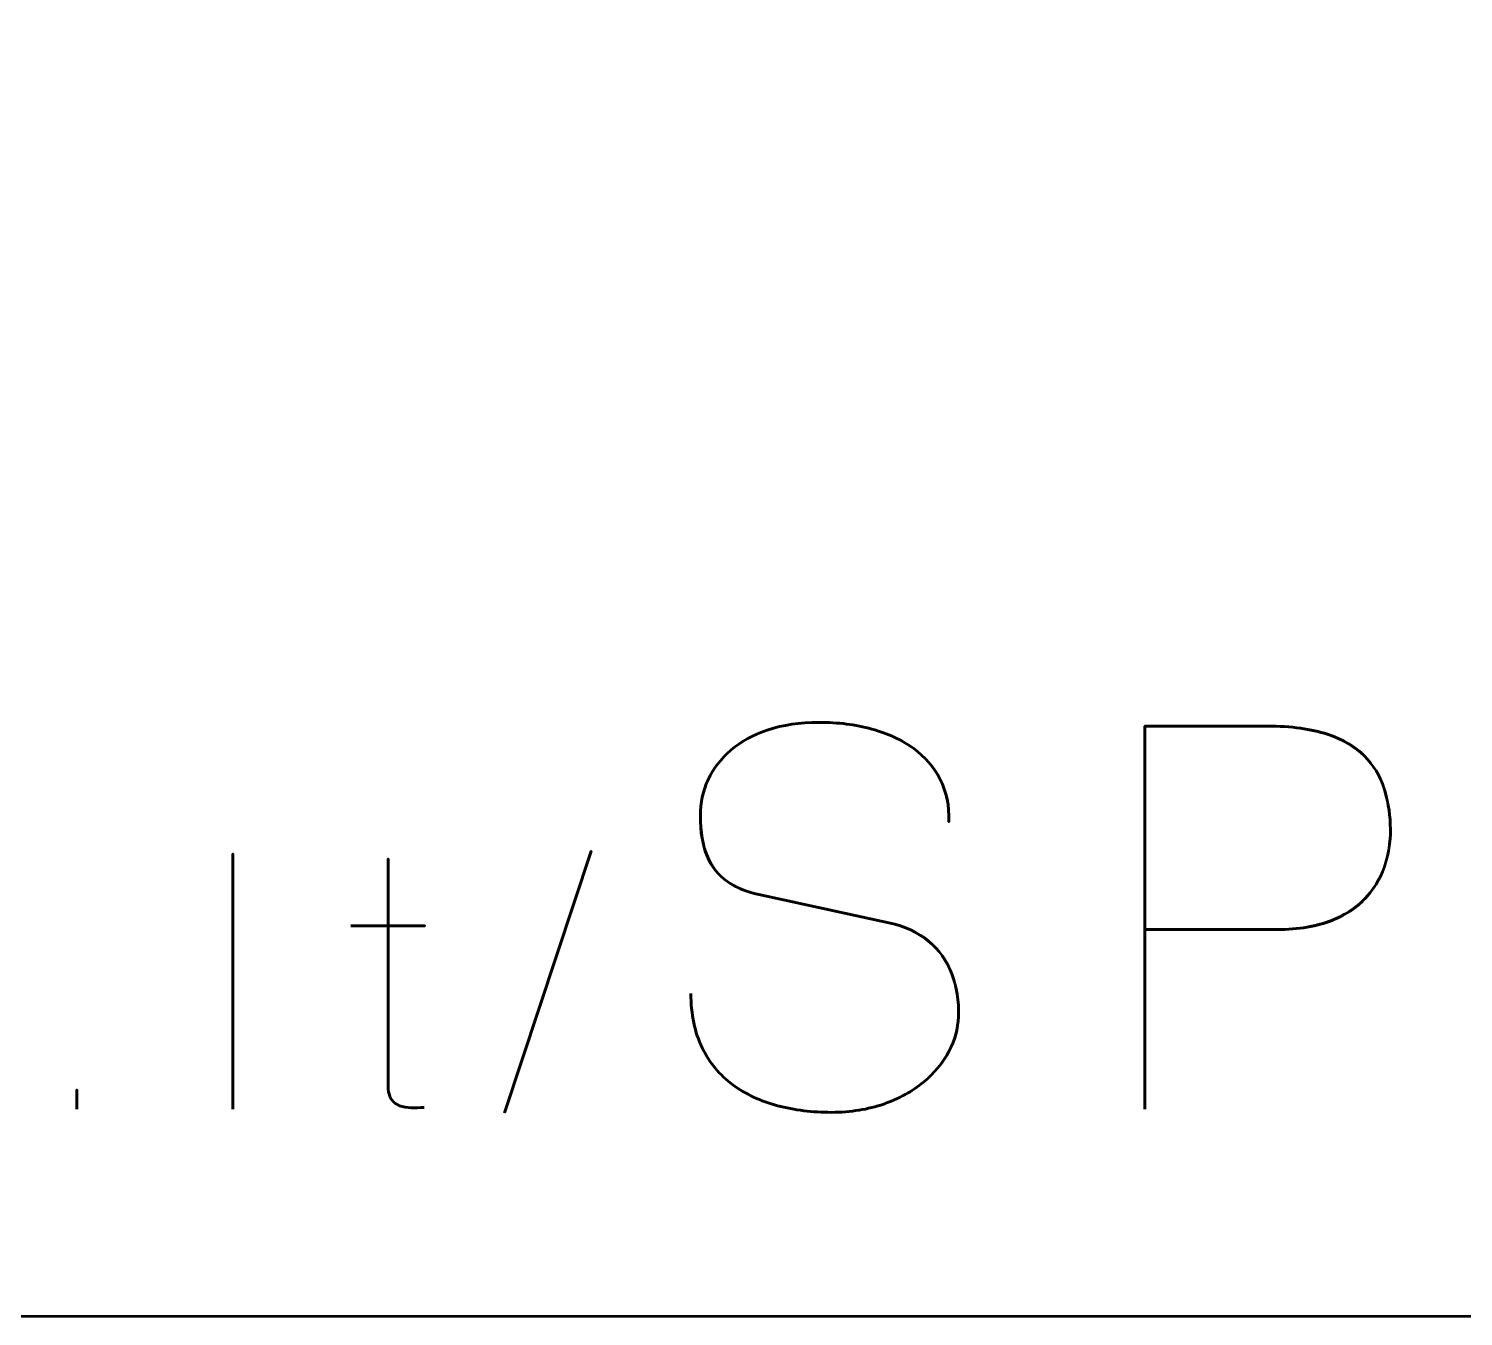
# Model space of a CAD drawing. Header units: centimetres. Extents: x -17.9 to -3.1, y -25.3 to -4.3.
# Drawn here: x -7.674 to -5.387, y -25.35 to -23.298 of the extents above; entities that cross this region are included whole.
import ezdxf

# ---------------------------------------------------------------- set-up
doc = ezdxf.new("R2010")
doc.units = ezdxf.units.CM
doc.header["$MEASUREMENT"] = 0
doc.layers.add('Layer 1', color=7, linetype='Continuous')

msp = doc.modelspace()

# ---------------------------------------------------------------- linework, layer by layer
at = {"layer": 'Layer 1', "color": 7, "lineweight": 53}
msp.add_open_spline([(-17.90003, -24.8499), (-17.90003, -24.8499), (-17.90003, -4.84994), (-17.90003, -4.84994), (-17.90003, -4.84994), (-17.90003, -4.57297), (-17.67694, -4.34998), (-17.39994, -4.34998), (-17.39994, -4.34998), (-17.39994, -4.34998), (-3.60007, -4.34998), (-3.60007, -4.34998), (-3.60007, -4.34998), (-3.32293, -4.34998), (-3.09997, -4.57297), (-3.09997, -4.84994), (-3.09997, -4.84994), (-3.09997, -4.84994), (-3.09997, -24.8499), (-3.09997, -24.8499), (-3.09997, -24.8499), (-3.09997, -25.1269), (-3.32293, -25.34999), (-3.60007, -25.34999), (-3.60007, -25.34999), (-3.60007, -25.34999), (-17.39994, -25.34999), (-17.39994, -25.34999), (-17.39994, -25.34999), (-17.67694, -25.34999), (-17.90003, -25.1269), (-17.90003, -24.8499)], degree=3, knots=[0, 0, 0, 0, 0.125, 0.125, 0.125, 0.125, 0.25, 0.25, 0.25, 0.25, 0.375, 0.375, 0.375, 0.375, 0.5, 0.5, 0.5, 0.5, 0.625, 0.625, 0.625, 0.625, 0.75, 0.75, 0.75, 0.75, 0.875, 0.875, 0.875, 0.875, 1, 1, 1, 1], dxfattribs=at)
at = {"layer": 'Layer 1', "color": 7}
for points, knots in [([(-6.61826, -24.8353), (-6.61798, -24.86902), (-6.61205, -24.89795), (-6.6002, -24.92208), (-6.6002, -24.92208), (-6.58849, -24.94607), (-6.57212, -24.96568), (-6.55151, -24.98092), (-6.55151, -24.98092), (-6.53077, -24.99602), (-6.50692, -25.00717), (-6.47997, -25.01437), (-6.47997, -25.01437), (-6.45316, -25.02142), (-6.42437, -25.02495), (-6.39389, -25.02495), (-6.39389, -25.02495), (-6.36313, -25.02481), (-6.33547, -25.02029), (-6.31078, -25.01169), (-6.31078, -25.01169), (-6.28622, -25.00308), (-6.2652, -24.99151), (-6.24756, -24.97697), (-6.24756, -24.97697), (-6.23006, -24.96244), (-6.21651, -24.94621), (-6.20692, -24.92815), (-6.20692, -24.92815), (-6.19732, -24.91009), (-6.19224, -24.8916), (-6.19154, -24.87255), (-6.19154, -24.87255), (-6.19069, -24.84757), (-6.19436, -24.82471), (-6.2024, -24.80411), (-6.2024, -24.80411), (-6.21045, -24.78351), (-6.22286, -24.76629), (-6.23966, -24.75218), (-6.23966, -24.75218), (-6.25631, -24.73807), (-6.27733, -24.72819), (-6.30245, -24.72269), (-6.30245, -24.72269), (-6.30245, -24.72269), (-6.50989, -24.67782), (-6.50989, -24.67782), (-6.50989, -24.67782), (-6.52936, -24.67372), (-6.54615, -24.66681), (-6.55998, -24.65721), (-6.55998, -24.65721), (-6.57381, -24.64748), (-6.58453, -24.63407), (-6.59187, -24.61686), (-6.59187, -24.61686), (-6.59921, -24.59978), (-6.60302, -24.57805), (-6.60302, -24.55166), (-6.60302, -24.55166), (-6.60302, -24.53162), (-6.59893, -24.51271), (-6.5906, -24.49493), (-6.5906, -24.49493), (-6.58242, -24.47715), (-6.57028, -24.46149), (-6.55434, -24.44766), (-6.55434, -24.44766), (-6.53839, -24.43397), (-6.51863, -24.42325), (-6.49521, -24.41549), (-6.49521, -24.41549), (-6.47164, -24.40759), (-6.44469, -24.40364), (-6.41421, -24.40349), (-6.41421, -24.40349), (-6.38359, -24.40349), (-6.35551, -24.40702), (-6.32983, -24.41408), (-6.32983, -24.41408), (-6.30429, -24.42113), (-6.28213, -24.43129), (-6.2635, -24.44484), (-6.2635, -24.44484), (-6.24488, -24.45839), (-6.23048, -24.47504), (-6.22061, -24.49451), (-6.22061, -24.49451), (-6.21073, -24.51413), (-6.20607, -24.53656), (-6.20678, -24.56182), (-6.20678, -24.56182), (-6.20607, -24.53656), (-6.21073, -24.51413), (-6.22061, -24.49451), (-6.22061, -24.49451), (-6.23048, -24.47504), (-6.24488, -24.45839), (-6.2635, -24.44484), (-6.2635, -24.44484), (-6.28213, -24.43129), (-6.30429, -24.42113), (-6.32983, -24.41408), (-6.32983, -24.41408), (-6.35551, -24.40702), (-6.38359, -24.40349), (-6.41421, -24.40349), (-6.41421, -24.40349), (-6.44469, -24.40364), (-6.47164, -24.40759), (-6.49521, -24.41549), (-6.49521, -24.41549), (-6.51863, -24.42325), (-6.53839, -24.43397), (-6.55434, -24.44766), (-6.55434, -24.44766), (-6.57028, -24.46149), (-6.58242, -24.47715), (-6.5906, -24.49493), (-6.5906, -24.49493), (-6.59893, -24.51271), (-6.60302, -24.53162), (-6.60302, -24.55166), (-6.60302, -24.55166), (-6.60302, -24.57805), (-6.59935, -24.59978), (-6.5923, -24.61671), (-6.5923, -24.61671), (-6.5851, -24.63379), (-6.57452, -24.64705), (-6.56069, -24.65679), (-6.56069, -24.65679), (-6.54686, -24.66639), (-6.52992, -24.67344), (-6.50989, -24.67782), (-6.50989, -24.67782), (-6.50989, -24.67782), (-6.30245, -24.72269), (-6.30245, -24.72269), (-6.30245, -24.72269), (-6.27677, -24.72819), (-6.2556, -24.73807), (-6.23895, -24.75218), (-6.23895, -24.75218), (-6.22216, -24.76629), (-6.20988, -24.78351), (-6.20198, -24.80411), (-6.20198, -24.80411), (-6.19422, -24.82471), (-6.19069, -24.84757), (-6.19154, -24.87255), (-6.19154, -24.87255), (-6.19224, -24.8916), (-6.19732, -24.91009), (-6.20692, -24.92815), (-6.20692, -24.92815), (-6.21651, -24.94621), (-6.23006, -24.96244), (-6.24756, -24.97697), (-6.24756, -24.97697), (-6.2652, -24.99151), (-6.28622, -25.00308), (-6.31078, -25.01169), (-6.31078, -25.01169), (-6.33547, -25.02029), (-6.36313, -25.02481), (-6.39389, -25.02495), (-6.39389, -25.02495), (-6.42437, -25.02495), (-6.45316, -25.02142), (-6.47997, -25.01437), (-6.47997, -25.01437), (-6.50692, -25.00717), (-6.53077, -24.99602), (-6.55151, -24.98092), (-6.55151, -24.98092), (-6.57212, -24.96568), (-6.58849, -24.94607), (-6.6002, -24.92208), (-6.6002, -24.92208), (-6.61205, -24.89795), (-6.61798, -24.86902), (-6.61826, -24.8353)], [0, 0, 0, 0, 0.0217391, 0.0217391, 0.0217391, 0.0217391, 0.0434783, 0.0434783, 0.0434783, 0.0434783, 0.0652174, 0.0652174, 0.0652174, 0.0652174, 0.0869565, 0.0869565, 0.0869565, 0.0869565, 0.1086957, 0.1086957, 0.1086957, 0.1086957, 0.1304348, 0.1304348, 0.1304348, 0.1304348, 0.1521739, 0.1521739, 0.1521739, 0.1521739, 0.173913, 0.173913, 0.173913, 0.173913, 0.1956522, 0.1956522, 0.1956522, 0.1956522, 0.2173913, 0.2173913, 0.2173913, 0.2173913, 0.2391304, 0.2391304, 0.2391304, 0.2391304, 0.2608696, 0.2608696, 0.2608696, 0.2608696, 0.2826087, 0.2826087, 0.2826087, 0.2826087, 0.3043478, 0.3043478, 0.3043478, 0.3043478, 0.326087, 0.326087, 0.326087, 0.326087, 0.3478261, 0.3478261, 0.3478261, 0.3478261, 0.3695652, 0.3695652, 0.3695652, 0.3695652, 0.3913043, 0.3913043, 0.3913043, 0.3913043, 0.4130435, 0.4130435, 0.4130435, 0.4130435, 0.4347826, 0.4347826, 0.4347826, 0.4347826, 0.4565217, 0.4565217, 0.4565217, 0.4565217, 0.4782609, 0.4782609, 0.4782609, 0.4782609, 0.5, 0.5, 0.5, 0.5, 0.5217391, 0.5217391, 0.5217391, 0.5217391, 0.5434783, 0.5434783, 0.5434783, 0.5434783, 0.5652174, 0.5652174, 0.5652174, 0.5652174, 0.5869565, 0.5869565, 0.5869565, 0.5869565, 0.6086957, 0.6086957, 0.6086957, 0.6086957, 0.6304348, 0.6304348, 0.6304348, 0.6304348, 0.6521739, 0.6521739, 0.6521739, 0.6521739, 0.673913, 0.673913, 0.673913, 0.673913, 0.6956522, 0.6956522, 0.6956522, 0.6956522, 0.7173913, 0.7173913, 0.7173913, 0.7173913, 0.7391304, 0.7391304, 0.7391304, 0.7391304, 0.7608696, 0.7608696, 0.7608696, 0.7608696, 0.7826087, 0.7826087, 0.7826087, 0.7826087, 0.8043478, 0.8043478, 0.8043478, 0.8043478, 0.826087, 0.826087, 0.826087, 0.826087, 0.8478261, 0.8478261, 0.8478261, 0.8478261, 0.8695652, 0.8695652, 0.8695652, 0.8695652, 0.8913043, 0.8913043, 0.8913043, 0.8913043, 0.9130435, 0.9130435, 0.9130435, 0.9130435, 0.9347826, 0.9347826, 0.9347826, 0.9347826, 0.9565217, 0.9565217, 0.9565217, 0.9565217, 0.9782609, 0.9782609, 0.9782609, 0.9782609, 1, 1, 1, 1]), ([(-5.89436, -25.01987), (-5.89436, -25.01987), (-5.89436, -24.40942), (-5.89436, -24.40942), (-5.89436, -24.40942), (-5.89436, -24.40942), (-5.69963, -24.40942), (-5.69963, -24.40942), (-5.69963, -24.40942), (-5.66068, -24.40956), (-5.62865, -24.41394), (-5.60339, -24.4224), (-5.60339, -24.4224), (-5.57827, -24.43073), (-5.55851, -24.4423), (-5.54426, -24.45698), (-5.54426, -24.45698), (-5.53001, -24.47151), (-5.51985, -24.48816), (-5.51364, -24.50693), (-5.51364, -24.50693), (-5.50757, -24.5257), (-5.50404, -24.54531), (-5.5032, -24.56605), (-5.5032, -24.56605), (-5.50221, -24.5868), (-5.50461, -24.60712), (-5.51025, -24.62687), (-5.51025, -24.62687), (-5.51604, -24.64663), (-5.52578, -24.66455), (-5.53975, -24.68064), (-5.53975, -24.68064), (-5.55357, -24.69672), (-5.57234, -24.70957), (-5.59591, -24.71902), (-5.59591, -24.71902), (-5.61947, -24.72862), (-5.64868, -24.73341), (-5.68354, -24.7337), (-5.68354, -24.7337), (-5.68354, -24.7337), (-5.89436, -24.7337), (-5.89436, -24.7337), (-5.89436, -24.7337), (-5.89436, -24.7337), (-5.68354, -24.7337), (-5.68354, -24.7337), (-5.68354, -24.7337), (-5.64939, -24.73341), (-5.62046, -24.72862), (-5.59704, -24.71902), (-5.59704, -24.71902), (-5.57347, -24.70957), (-5.5547, -24.69672), (-5.54059, -24.68064), (-5.54059, -24.68064), (-5.52662, -24.66455), (-5.5166, -24.64663), (-5.51068, -24.62687), (-5.51068, -24.62687), (-5.50475, -24.60712), (-5.50221, -24.5868), (-5.5032, -24.56605), (-5.5032, -24.56605), (-5.50404, -24.54531), (-5.50757, -24.5257), (-5.51392, -24.50693), (-5.51392, -24.50693), (-5.52013, -24.48816), (-5.53057, -24.47151), (-5.54483, -24.45698), (-5.54483, -24.45698), (-5.55922, -24.4423), (-5.57897, -24.43073), (-5.60409, -24.4224), (-5.60409, -24.4224), (-5.62935, -24.41394), (-5.6611, -24.40956), (-5.69963, -24.40942), (-5.69963, -24.40942), (-5.69963, -24.40942), (-5.89436, -24.40942), (-5.89436, -24.40942), (-5.89436, -24.40942), (-5.89436, -24.40942), (-5.89436, -25.01987), (-5.89436, -25.01987)], [0, 0, 0, 0, 0.0454545, 0.0454545, 0.0454545, 0.0454545, 0.0909091, 0.0909091, 0.0909091, 0.0909091, 0.1363636, 0.1363636, 0.1363636, 0.1363636, 0.1818182, 0.1818182, 0.1818182, 0.1818182, 0.2272727, 0.2272727, 0.2272727, 0.2272727, 0.2727273, 0.2727273, 0.2727273, 0.2727273, 0.3181818, 0.3181818, 0.3181818, 0.3181818, 0.3636364, 0.3636364, 0.3636364, 0.3636364, 0.4090909, 0.4090909, 0.4090909, 0.4090909, 0.4545455, 0.4545455, 0.4545455, 0.4545455, 0.5, 0.5, 0.5, 0.5, 0.5454545, 0.5454545, 0.5454545, 0.5454545, 0.5909091, 0.5909091, 0.5909091, 0.5909091, 0.6363636, 0.6363636, 0.6363636, 0.6363636, 0.6818182, 0.6818182, 0.6818182, 0.6818182, 0.7272727, 0.7272727, 0.7272727, 0.7272727, 0.7727273, 0.7727273, 0.7727273, 0.7727273, 0.8181818, 0.8181818, 0.8181818, 0.8181818, 0.8636364, 0.8636364, 0.8636364, 0.8636364, 0.9090909, 0.9090909, 0.9090909, 0.9090909, 0.9545455, 0.9545455, 0.9545455, 0.9545455, 1, 1, 1, 1]), ([(-7.34809, -25.01987), (-7.34809, -25.01987), (-7.34809, -24.61291), (-7.34809, -24.61291), (-7.34809, -24.61291), (-7.34809, -24.61291), (-7.34809, -25.01987), (-7.34809, -25.01987)], [0, 0, 0, 0, 0.5, 0.5, 0.5, 0.5, 1, 1, 1, 1]), ([(-7.04329, -25.01705), (-7.05025, -25.01761), (-7.05721, -25.0178), (-7.06399, -25.01761), (-7.06399, -25.01761), (-7.07076, -25.01742), (-7.07688, -25.01639), (-7.08243, -25.01432), (-7.08243, -25.01432), (-7.08798, -25.01234), (-7.0924, -25.00877), (-7.09578, -25.00369), (-7.09578, -25.00369), (-7.09908, -24.99861), (-7.10077, -24.99137), (-7.10086, -24.98205), (-7.10086, -24.98205), (-7.10086, -24.97763), (-7.10086, -24.97011), (-7.10086, -24.95957), (-7.10086, -24.95957), (-7.10086, -24.94894), (-7.10086, -24.93614), (-7.10086, -24.921), (-7.10086, -24.921), (-7.10086, -24.90585), (-7.10086, -24.8893), (-7.10086, -24.87133), (-7.10086, -24.87133), (-7.10086, -24.85336), (-7.10086, -24.83483), (-7.10086, -24.81564), (-7.10086, -24.81564), (-7.10086, -24.79645), (-7.10086, -24.77754), (-7.10086, -24.75882), (-7.10086, -24.75882), (-7.10086, -24.7401), (-7.10086, -24.7225), (-7.10086, -24.70595), (-7.10086, -24.70595), (-7.10086, -24.68939), (-7.10086, -24.67471), (-7.10086, -24.66202), (-7.10086, -24.66202), (-7.10086, -24.64922), (-7.10086, -24.63925), (-7.10086, -24.63191), (-7.10086, -24.63191), (-7.10086, -24.62467), (-7.10086, -24.6209), (-7.10086, -24.62081), (-7.10086, -24.62081), (-7.10086, -24.6209), (-7.10086, -24.62467), (-7.10086, -24.63191), (-7.10086, -24.63191), (-7.10086, -24.63925), (-7.10086, -24.64922), (-7.10086, -24.66202), (-7.10086, -24.66202), (-7.10086, -24.67471), (-7.10086, -24.68939), (-7.10086, -24.70595), (-7.10086, -24.70595), (-7.10086, -24.7225), (-7.10086, -24.7401), (-7.10086, -24.75882), (-7.10086, -24.75882), (-7.10086, -24.77754), (-7.10086, -24.79645), (-7.10086, -24.81564), (-7.10086, -24.81564), (-7.10086, -24.83483), (-7.10086, -24.85336), (-7.10086, -24.87133), (-7.10086, -24.87133), (-7.10086, -24.8893), (-7.10086, -24.90585), (-7.10086, -24.921), (-7.10086, -24.921), (-7.10086, -24.93614), (-7.10086, -24.94894), (-7.10086, -24.95957), (-7.10086, -24.95957), (-7.10086, -24.97011), (-7.10086, -24.97763), (-7.10086, -24.98205), (-7.10086, -24.98205), (-7.10077, -24.99137), (-7.09908, -24.99861), (-7.09578, -25.00369), (-7.09578, -25.00369), (-7.0924, -25.00877), (-7.08798, -25.01234), (-7.08243, -25.01432), (-7.08243, -25.01432), (-7.07688, -25.01639), (-7.07076, -25.01742), (-7.06399, -25.01761), (-7.06399, -25.01761), (-7.05721, -25.0178), (-7.05025, -25.01761), (-7.04329, -25.01705)], [0, 0, 0, 0, 0.0384615, 0.0384615, 0.0384615, 0.0384615, 0.0769231, 0.0769231, 0.0769231, 0.0769231, 0.1153846, 0.1153846, 0.1153846, 0.1153846, 0.1538462, 0.1538462, 0.1538462, 0.1538462, 0.1923077, 0.1923077, 0.1923077, 0.1923077, 0.2307692, 0.2307692, 0.2307692, 0.2307692, 0.2692308, 0.2692308, 0.2692308, 0.2692308, 0.3076923, 0.3076923, 0.3076923, 0.3076923, 0.3461538, 0.3461538, 0.3461538, 0.3461538, 0.3846154, 0.3846154, 0.3846154, 0.3846154, 0.4230769, 0.4230769, 0.4230769, 0.4230769, 0.4615385, 0.4615385, 0.4615385, 0.4615385, 0.5, 0.5, 0.5, 0.5, 0.5384615, 0.5384615, 0.5384615, 0.5384615, 0.5769231, 0.5769231, 0.5769231, 0.5769231, 0.6153846, 0.6153846, 0.6153846, 0.6153846, 0.6538462, 0.6538462, 0.6538462, 0.6538462, 0.6923077, 0.6923077, 0.6923077, 0.6923077, 0.7307692, 0.7307692, 0.7307692, 0.7307692, 0.7692308, 0.7692308, 0.7692308, 0.7692308, 0.8076923, 0.8076923, 0.8076923, 0.8076923, 0.8461538, 0.8461538, 0.8461538, 0.8461538, 0.8846154, 0.8846154, 0.8846154, 0.8846154, 0.9230769, 0.9230769, 0.9230769, 0.9230769, 0.9615385, 0.9615385, 0.9615385, 0.9615385, 1, 1, 1, 1]), ([(-6.91516, -25.02551), (-6.91516, -25.02551), (-6.77687, -24.60896), (-6.77687, -24.60896), (-6.77687, -24.60896), (-6.77687, -24.60896), (-6.91516, -25.02551), (-6.91516, -25.02551)], [0, 0, 0, 0, 0.5, 0.5, 0.5, 0.5, 1, 1, 1, 1]), ([(-7.16013, -24.72749), (-7.16013, -24.72749), (-7.04216, -24.72749), (-7.04216, -24.72749), (-7.04216, -24.72749), (-7.04216, -24.72749), (-7.16013, -24.72749), (-7.16013, -24.72749)], [0, 0, 0, 0, 0.5, 0.5, 0.5, 0.5, 1, 1, 1, 1]), ([(-7.59701, -25.01987), (-7.59701, -25.01987), (-7.59701, -24.98883), (-7.59701, -24.98883), (-7.59701, -24.98883), (-7.59701, -24.98883), (-7.59701, -25.01987), (-7.59701, -25.01987)], [0, 0, 0, 0, 0.5, 0.5, 0.5, 0.5, 1, 1, 1, 1])]:
    msp.add_open_spline(points, degree=3, knots=knots, dxfattribs=at)
at = {"layer": 'Layer 1', "color": 30, "lineweight": 53}
for points, knots in [([(-6.61826, -24.8353), (-6.61798, -24.86902), (-6.61205, -24.89795), (-6.6002, -24.92208), (-6.6002, -24.92208), (-6.58849, -24.94607), (-6.57212, -24.96568), (-6.55151, -24.98092), (-6.55151, -24.98092), (-6.53077, -24.99602), (-6.50692, -25.00717), (-6.47997, -25.01437), (-6.47997, -25.01437), (-6.45316, -25.02142), (-6.42437, -25.02495), (-6.39389, -25.02495), (-6.39389, -25.02495), (-6.36313, -25.02481), (-6.33547, -25.02029), (-6.31078, -25.01169), (-6.31078, -25.01169), (-6.28622, -25.00308), (-6.2652, -24.99151), (-6.24756, -24.97697), (-6.24756, -24.97697), (-6.23006, -24.96244), (-6.21651, -24.94621), (-6.20692, -24.92815), (-6.20692, -24.92815), (-6.19732, -24.91009), (-6.19224, -24.8916), (-6.19154, -24.87255), (-6.19154, -24.87255), (-6.19069, -24.84757), (-6.19436, -24.82471), (-6.2024, -24.80411), (-6.2024, -24.80411), (-6.21045, -24.78351), (-6.22286, -24.76629), (-6.23966, -24.75218), (-6.23966, -24.75218), (-6.25631, -24.73807), (-6.27733, -24.72819), (-6.30245, -24.72269), (-6.30245, -24.72269), (-6.30245, -24.72269), (-6.50989, -24.67782), (-6.50989, -24.67782), (-6.50989, -24.67782), (-6.52936, -24.67372), (-6.54615, -24.66681), (-6.55998, -24.65721), (-6.55998, -24.65721), (-6.57381, -24.64748), (-6.58453, -24.63407), (-6.59187, -24.61686), (-6.59187, -24.61686), (-6.59921, -24.59978), (-6.60302, -24.57805), (-6.60302, -24.55166), (-6.60302, -24.55166), (-6.60302, -24.53162), (-6.59893, -24.51271), (-6.5906, -24.49493), (-6.5906, -24.49493), (-6.58242, -24.47715), (-6.57028, -24.46149), (-6.55434, -24.44766), (-6.55434, -24.44766), (-6.53839, -24.43397), (-6.51863, -24.42325), (-6.49521, -24.41549), (-6.49521, -24.41549), (-6.47164, -24.40759), (-6.44469, -24.40364), (-6.41421, -24.40349), (-6.41421, -24.40349), (-6.38359, -24.40349), (-6.35551, -24.40702), (-6.32983, -24.41408), (-6.32983, -24.41408), (-6.30429, -24.42113), (-6.28213, -24.43129), (-6.2635, -24.44484), (-6.2635, -24.44484), (-6.24488, -24.45839), (-6.23048, -24.47504), (-6.22061, -24.49451), (-6.22061, -24.49451), (-6.21073, -24.51413), (-6.20607, -24.53656), (-6.20678, -24.56182), (-6.20678, -24.56182), (-6.20607, -24.53656), (-6.21073, -24.51413), (-6.22061, -24.49451), (-6.22061, -24.49451), (-6.23048, -24.47504), (-6.24488, -24.45839), (-6.2635, -24.44484), (-6.2635, -24.44484), (-6.28213, -24.43129), (-6.30429, -24.42113), (-6.32983, -24.41408), (-6.32983, -24.41408), (-6.35551, -24.40702), (-6.38359, -24.40349), (-6.41421, -24.40349), (-6.41421, -24.40349), (-6.44469, -24.40364), (-6.47164, -24.40759), (-6.49521, -24.41549), (-6.49521, -24.41549), (-6.51863, -24.42325), (-6.53839, -24.43397), (-6.55434, -24.44766), (-6.55434, -24.44766), (-6.57028, -24.46149), (-6.58242, -24.47715), (-6.5906, -24.49493), (-6.5906, -24.49493), (-6.59893, -24.51271), (-6.60302, -24.53162), (-6.60302, -24.55166), (-6.60302, -24.55166), (-6.60302, -24.57805), (-6.59935, -24.59978), (-6.5923, -24.61671), (-6.5923, -24.61671), (-6.5851, -24.63379), (-6.57452, -24.64705), (-6.56069, -24.65679), (-6.56069, -24.65679), (-6.54686, -24.66639), (-6.52992, -24.67344), (-6.50989, -24.67782), (-6.50989, -24.67782), (-6.50989, -24.67782), (-6.30245, -24.72269), (-6.30245, -24.72269), (-6.30245, -24.72269), (-6.27677, -24.72819), (-6.2556, -24.73807), (-6.23895, -24.75218), (-6.23895, -24.75218), (-6.22216, -24.76629), (-6.20988, -24.78351), (-6.20198, -24.80411), (-6.20198, -24.80411), (-6.19422, -24.82471), (-6.19069, -24.84757), (-6.19154, -24.87255), (-6.19154, -24.87255), (-6.19224, -24.8916), (-6.19732, -24.91009), (-6.20692, -24.92815), (-6.20692, -24.92815), (-6.21651, -24.94621), (-6.23006, -24.96244), (-6.24756, -24.97697), (-6.24756, -24.97697), (-6.2652, -24.99151), (-6.28622, -25.00308), (-6.31078, -25.01169), (-6.31078, -25.01169), (-6.33547, -25.02029), (-6.36313, -25.02481), (-6.39389, -25.02495), (-6.39389, -25.02495), (-6.42437, -25.02495), (-6.45316, -25.02142), (-6.47997, -25.01437), (-6.47997, -25.01437), (-6.50692, -25.00717), (-6.53077, -24.99602), (-6.55151, -24.98092), (-6.55151, -24.98092), (-6.57212, -24.96568), (-6.58849, -24.94607), (-6.6002, -24.92208), (-6.6002, -24.92208), (-6.61205, -24.89795), (-6.61798, -24.86902), (-6.61826, -24.8353)], [0, 0, 0, 0, 0.0217391, 0.0217391, 0.0217391, 0.0217391, 0.0434783, 0.0434783, 0.0434783, 0.0434783, 0.0652174, 0.0652174, 0.0652174, 0.0652174, 0.0869565, 0.0869565, 0.0869565, 0.0869565, 0.1086957, 0.1086957, 0.1086957, 0.1086957, 0.1304348, 0.1304348, 0.1304348, 0.1304348, 0.1521739, 0.1521739, 0.1521739, 0.1521739, 0.173913, 0.173913, 0.173913, 0.173913, 0.1956522, 0.1956522, 0.1956522, 0.1956522, 0.2173913, 0.2173913, 0.2173913, 0.2173913, 0.2391304, 0.2391304, 0.2391304, 0.2391304, 0.2608696, 0.2608696, 0.2608696, 0.2608696, 0.2826087, 0.2826087, 0.2826087, 0.2826087, 0.3043478, 0.3043478, 0.3043478, 0.3043478, 0.326087, 0.326087, 0.326087, 0.326087, 0.3478261, 0.3478261, 0.3478261, 0.3478261, 0.3695652, 0.3695652, 0.3695652, 0.3695652, 0.3913043, 0.3913043, 0.3913043, 0.3913043, 0.4130435, 0.4130435, 0.4130435, 0.4130435, 0.4347826, 0.4347826, 0.4347826, 0.4347826, 0.4565217, 0.4565217, 0.4565217, 0.4565217, 0.4782609, 0.4782609, 0.4782609, 0.4782609, 0.5, 0.5, 0.5, 0.5, 0.5217391, 0.5217391, 0.5217391, 0.5217391, 0.5434783, 0.5434783, 0.5434783, 0.5434783, 0.5652174, 0.5652174, 0.5652174, 0.5652174, 0.5869565, 0.5869565, 0.5869565, 0.5869565, 0.6086957, 0.6086957, 0.6086957, 0.6086957, 0.6304348, 0.6304348, 0.6304348, 0.6304348, 0.6521739, 0.6521739, 0.6521739, 0.6521739, 0.673913, 0.673913, 0.673913, 0.673913, 0.6956522, 0.6956522, 0.6956522, 0.6956522, 0.7173913, 0.7173913, 0.7173913, 0.7173913, 0.7391304, 0.7391304, 0.7391304, 0.7391304, 0.7608696, 0.7608696, 0.7608696, 0.7608696, 0.7826087, 0.7826087, 0.7826087, 0.7826087, 0.8043478, 0.8043478, 0.8043478, 0.8043478, 0.826087, 0.826087, 0.826087, 0.826087, 0.8478261, 0.8478261, 0.8478261, 0.8478261, 0.8695652, 0.8695652, 0.8695652, 0.8695652, 0.8913043, 0.8913043, 0.8913043, 0.8913043, 0.9130435, 0.9130435, 0.9130435, 0.9130435, 0.9347826, 0.9347826, 0.9347826, 0.9347826, 0.9565217, 0.9565217, 0.9565217, 0.9565217, 0.9782609, 0.9782609, 0.9782609, 0.9782609, 1, 1, 1, 1]), ([(-5.89436, -25.01987), (-5.89436, -25.01987), (-5.89436, -24.40942), (-5.89436, -24.40942), (-5.89436, -24.40942), (-5.89436, -24.40942), (-5.69963, -24.40942), (-5.69963, -24.40942), (-5.69963, -24.40942), (-5.66068, -24.40956), (-5.62865, -24.41394), (-5.60339, -24.4224), (-5.60339, -24.4224), (-5.57827, -24.43073), (-5.55851, -24.4423), (-5.54426, -24.45698), (-5.54426, -24.45698), (-5.53001, -24.47151), (-5.51985, -24.48816), (-5.51364, -24.50693), (-5.51364, -24.50693), (-5.50757, -24.5257), (-5.50404, -24.54531), (-5.5032, -24.56605), (-5.5032, -24.56605), (-5.50221, -24.5868), (-5.50461, -24.60712), (-5.51025, -24.62687), (-5.51025, -24.62687), (-5.51604, -24.64663), (-5.52578, -24.66455), (-5.53975, -24.68064), (-5.53975, -24.68064), (-5.55357, -24.69672), (-5.57234, -24.70957), (-5.59591, -24.71902), (-5.59591, -24.71902), (-5.61947, -24.72862), (-5.64868, -24.73341), (-5.68354, -24.7337), (-5.68354, -24.7337), (-5.68354, -24.7337), (-5.89436, -24.7337), (-5.89436, -24.7337), (-5.89436, -24.7337), (-5.89436, -24.7337), (-5.68354, -24.7337), (-5.68354, -24.7337), (-5.68354, -24.7337), (-5.64939, -24.73341), (-5.62046, -24.72862), (-5.59704, -24.71902), (-5.59704, -24.71902), (-5.57347, -24.70957), (-5.5547, -24.69672), (-5.54059, -24.68064), (-5.54059, -24.68064), (-5.52662, -24.66455), (-5.5166, -24.64663), (-5.51068, -24.62687), (-5.51068, -24.62687), (-5.50475, -24.60712), (-5.50221, -24.5868), (-5.5032, -24.56605), (-5.5032, -24.56605), (-5.50404, -24.54531), (-5.50757, -24.5257), (-5.51392, -24.50693), (-5.51392, -24.50693), (-5.52013, -24.48816), (-5.53057, -24.47151), (-5.54483, -24.45698), (-5.54483, -24.45698), (-5.55922, -24.4423), (-5.57897, -24.43073), (-5.60409, -24.4224), (-5.60409, -24.4224), (-5.62935, -24.41394), (-5.6611, -24.40956), (-5.69963, -24.40942), (-5.69963, -24.40942), (-5.69963, -24.40942), (-5.89436, -24.40942), (-5.89436, -24.40942), (-5.89436, -24.40942), (-5.89436, -24.40942), (-5.89436, -25.01987), (-5.89436, -25.01987)], [0, 0, 0, 0, 0.0454545, 0.0454545, 0.0454545, 0.0454545, 0.0909091, 0.0909091, 0.0909091, 0.0909091, 0.1363636, 0.1363636, 0.1363636, 0.1363636, 0.1818182, 0.1818182, 0.1818182, 0.1818182, 0.2272727, 0.2272727, 0.2272727, 0.2272727, 0.2727273, 0.2727273, 0.2727273, 0.2727273, 0.3181818, 0.3181818, 0.3181818, 0.3181818, 0.3636364, 0.3636364, 0.3636364, 0.3636364, 0.4090909, 0.4090909, 0.4090909, 0.4090909, 0.4545455, 0.4545455, 0.4545455, 0.4545455, 0.5, 0.5, 0.5, 0.5, 0.5454545, 0.5454545, 0.5454545, 0.5454545, 0.5909091, 0.5909091, 0.5909091, 0.5909091, 0.6363636, 0.6363636, 0.6363636, 0.6363636, 0.6818182, 0.6818182, 0.6818182, 0.6818182, 0.7272727, 0.7272727, 0.7272727, 0.7272727, 0.7727273, 0.7727273, 0.7727273, 0.7727273, 0.8181818, 0.8181818, 0.8181818, 0.8181818, 0.8636364, 0.8636364, 0.8636364, 0.8636364, 0.9090909, 0.9090909, 0.9090909, 0.9090909, 0.9545455, 0.9545455, 0.9545455, 0.9545455, 1, 1, 1, 1]), ([(-7.34809, -25.01987), (-7.34809, -25.01987), (-7.34809, -24.61291), (-7.34809, -24.61291), (-7.34809, -24.61291), (-7.34809, -24.61291), (-7.34809, -25.01987), (-7.34809, -25.01987)], [0, 0, 0, 0, 0.5, 0.5, 0.5, 0.5, 1, 1, 1, 1]), ([(-7.04329, -25.01705), (-7.05025, -25.01761), (-7.05721, -25.0178), (-7.06399, -25.01761), (-7.06399, -25.01761), (-7.07076, -25.01742), (-7.07688, -25.01639), (-7.08243, -25.01432), (-7.08243, -25.01432), (-7.08798, -25.01234), (-7.0924, -25.00877), (-7.09578, -25.00369), (-7.09578, -25.00369), (-7.09908, -24.99861), (-7.10077, -24.99137), (-7.10086, -24.98205), (-7.10086, -24.98205), (-7.10086, -24.97763), (-7.10086, -24.97011), (-7.10086, -24.95957), (-7.10086, -24.95957), (-7.10086, -24.94894), (-7.10086, -24.93614), (-7.10086, -24.921), (-7.10086, -24.921), (-7.10086, -24.90585), (-7.10086, -24.8893), (-7.10086, -24.87133), (-7.10086, -24.87133), (-7.10086, -24.85336), (-7.10086, -24.83483), (-7.10086, -24.81564), (-7.10086, -24.81564), (-7.10086, -24.79645), (-7.10086, -24.77754), (-7.10086, -24.75882), (-7.10086, -24.75882), (-7.10086, -24.7401), (-7.10086, -24.7225), (-7.10086, -24.70595), (-7.10086, -24.70595), (-7.10086, -24.68939), (-7.10086, -24.67471), (-7.10086, -24.66202), (-7.10086, -24.66202), (-7.10086, -24.64922), (-7.10086, -24.63925), (-7.10086, -24.63191), (-7.10086, -24.63191), (-7.10086, -24.62467), (-7.10086, -24.6209), (-7.10086, -24.62081), (-7.10086, -24.62081), (-7.10086, -24.6209), (-7.10086, -24.62467), (-7.10086, -24.63191), (-7.10086, -24.63191), (-7.10086, -24.63925), (-7.10086, -24.64922), (-7.10086, -24.66202), (-7.10086, -24.66202), (-7.10086, -24.67471), (-7.10086, -24.68939), (-7.10086, -24.70595), (-7.10086, -24.70595), (-7.10086, -24.7225), (-7.10086, -24.7401), (-7.10086, -24.75882), (-7.10086, -24.75882), (-7.10086, -24.77754), (-7.10086, -24.79645), (-7.10086, -24.81564), (-7.10086, -24.81564), (-7.10086, -24.83483), (-7.10086, -24.85336), (-7.10086, -24.87133), (-7.10086, -24.87133), (-7.10086, -24.8893), (-7.10086, -24.90585), (-7.10086, -24.921), (-7.10086, -24.921), (-7.10086, -24.93614), (-7.10086, -24.94894), (-7.10086, -24.95957), (-7.10086, -24.95957), (-7.10086, -24.97011), (-7.10086, -24.97763), (-7.10086, -24.98205), (-7.10086, -24.98205), (-7.10077, -24.99137), (-7.09908, -24.99861), (-7.09578, -25.00369), (-7.09578, -25.00369), (-7.0924, -25.00877), (-7.08798, -25.01234), (-7.08243, -25.01432), (-7.08243, -25.01432), (-7.07688, -25.01639), (-7.07076, -25.01742), (-7.06399, -25.01761), (-7.06399, -25.01761), (-7.05721, -25.0178), (-7.05025, -25.01761), (-7.04329, -25.01705)], [0, 0, 0, 0, 0.0384615, 0.0384615, 0.0384615, 0.0384615, 0.0769231, 0.0769231, 0.0769231, 0.0769231, 0.1153846, 0.1153846, 0.1153846, 0.1153846, 0.1538462, 0.1538462, 0.1538462, 0.1538462, 0.1923077, 0.1923077, 0.1923077, 0.1923077, 0.2307692, 0.2307692, 0.2307692, 0.2307692, 0.2692308, 0.2692308, 0.2692308, 0.2692308, 0.3076923, 0.3076923, 0.3076923, 0.3076923, 0.3461538, 0.3461538, 0.3461538, 0.3461538, 0.3846154, 0.3846154, 0.3846154, 0.3846154, 0.4230769, 0.4230769, 0.4230769, 0.4230769, 0.4615385, 0.4615385, 0.4615385, 0.4615385, 0.5, 0.5, 0.5, 0.5, 0.5384615, 0.5384615, 0.5384615, 0.5384615, 0.5769231, 0.5769231, 0.5769231, 0.5769231, 0.6153846, 0.6153846, 0.6153846, 0.6153846, 0.6538462, 0.6538462, 0.6538462, 0.6538462, 0.6923077, 0.6923077, 0.6923077, 0.6923077, 0.7307692, 0.7307692, 0.7307692, 0.7307692, 0.7692308, 0.7692308, 0.7692308, 0.7692308, 0.8076923, 0.8076923, 0.8076923, 0.8076923, 0.8461538, 0.8461538, 0.8461538, 0.8461538, 0.8846154, 0.8846154, 0.8846154, 0.8846154, 0.9230769, 0.9230769, 0.9230769, 0.9230769, 0.9615385, 0.9615385, 0.9615385, 0.9615385, 1, 1, 1, 1]), ([(-6.91516, -25.02551), (-6.91516, -25.02551), (-6.77687, -24.60896), (-6.77687, -24.60896), (-6.77687, -24.60896), (-6.77687, -24.60896), (-6.91516, -25.02551), (-6.91516, -25.02551)], [0, 0, 0, 0, 0.5, 0.5, 0.5, 0.5, 1, 1, 1, 1]), ([(-7.16013, -24.72749), (-7.16013, -24.72749), (-7.04216, -24.72749), (-7.04216, -24.72749), (-7.04216, -24.72749), (-7.04216, -24.72749), (-7.16013, -24.72749), (-7.16013, -24.72749)], [0, 0, 0, 0, 0.5, 0.5, 0.5, 0.5, 1, 1, 1, 1]), ([(-7.59701, -25.01987), (-7.59701, -25.01987), (-7.59701, -24.98883), (-7.59701, -24.98883), (-7.59701, -24.98883), (-7.59701, -24.98883), (-7.59701, -25.01987), (-7.59701, -25.01987)], [0, 0, 0, 0, 0.5, 0.5, 0.5, 0.5, 1, 1, 1, 1])]:
    msp.add_open_spline(points, degree=3, knots=knots, dxfattribs=at)

doc.saveas('drawing.dxf')
